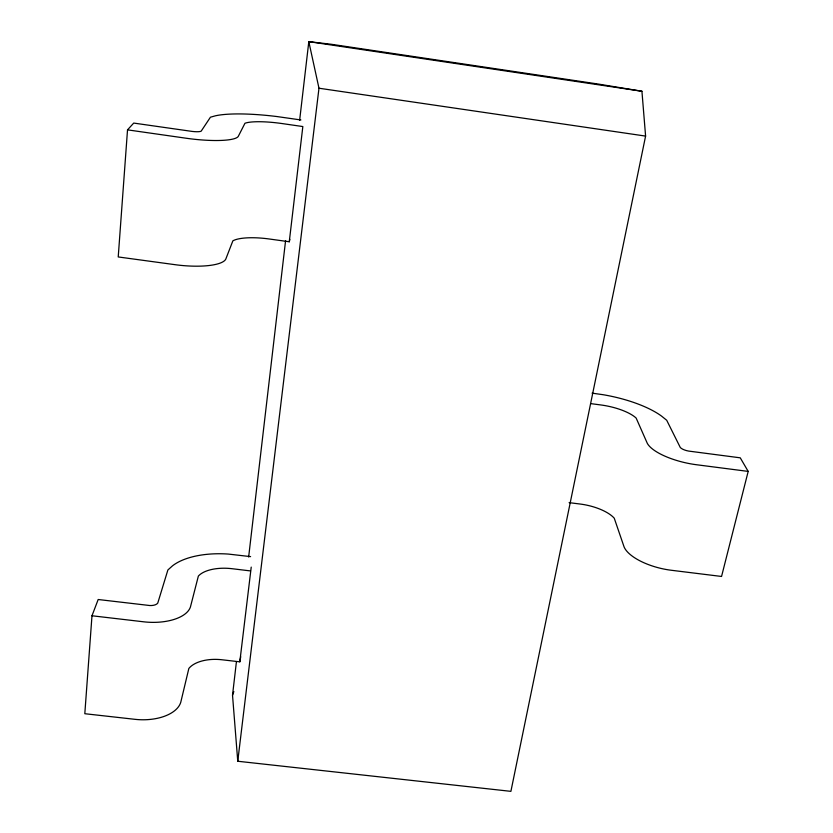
<?xml version="1.0" encoding="UTF-8"?>
<svg xmlns="http://www.w3.org/2000/svg" width="833" height="833" viewBox="0 0 833 833"><rect width="100%" height="100%" fill="white"/><g stroke="black" fill="none" stroke-linecap="round" stroke-linejoin="round"><path stroke-width="1.25" d="M250.598 556.621L228.388 554.08A64.537 31.008 5.3 0 0 172.483 565.846L167.881 569.98L157.77 603.061A8.205 4.03 3.3 0 1 149.784 605.529L98.179 599.51L91.984 615.764L84.81 713.714L135.008 719.327A40.161 22.116 2.2 0 0 180.771 702.25L188.852 668.451A32.091 17.316 4.5 0 1 221.88 659.757L239.81 661.819L240.727 656.706M300.89 119.962L276.9 116.547A73.012 13.755 7.7 0 0 215.331 115.829L210.437 117.203L201.159 131.177A9.33 1.801 7 0 1 192.308 131.437L133.728 123.076L127.522 129.854L118.224 256.949L175.169 264.696A45.451 12.328 6.2 0 0 225.764 259.157L232.865 240.852A36.163 9.548 7.2 0 1 269.163 238.977L289.27 241.757L289.853 239.373M299.62 120.441L308.814 41.65L331.086 44.243L598.344 84.06L641.931 91.255L645.596 136.091L510.9 791.35L237.759 761.247L232.522 695.201L236.437 661.61M248.651 556.996L285.594 240.56M239.81 661.819L251.222 567.106M289.27 241.757L302.837 126.554L282.137 123.565A37.287 7.018 7.7 0 0 244.964 123.263L238.217 136.487A46.95 9.08 7 0 1 186.342 138.257L127.522 129.854M237.759 761.247L318.977 88.225L308.814 41.65L641.931 91.255M592.076 393.145L603.217 394.727A67.254 22.647 11.7 0 1 661.61 416.146L666.712 420.269L680.269 447.456A8.497 2.905 12.9 0 0 688.641 451.08L740.256 457.827L748.19 471.405L721.555 576.457L671.356 570.272A41.556 16.941 13.8 0 1 624.063 546.854L614.244 518.188A33.403 13.443 12.2 0 0 580.101 504.027L569.106 502.643M232.522 695.201L233.854 691.557M91.984 615.764L143.63 621.803A41.286 20.273 3.3 0 0 190.445 606.924L198.358 576.082A32.966 15.827 5.3 0 1 232.105 568.71L250.514 570.928M748.19 471.405L696.534 464.741A42.775 14.598 12.9 0 1 647.231 443.177L636.152 418.083A34.351 11.558 11.6 0 0 600.749 404.942L590.712 403.62M318.977 88.225L645.596 136.091"/></g></svg>
